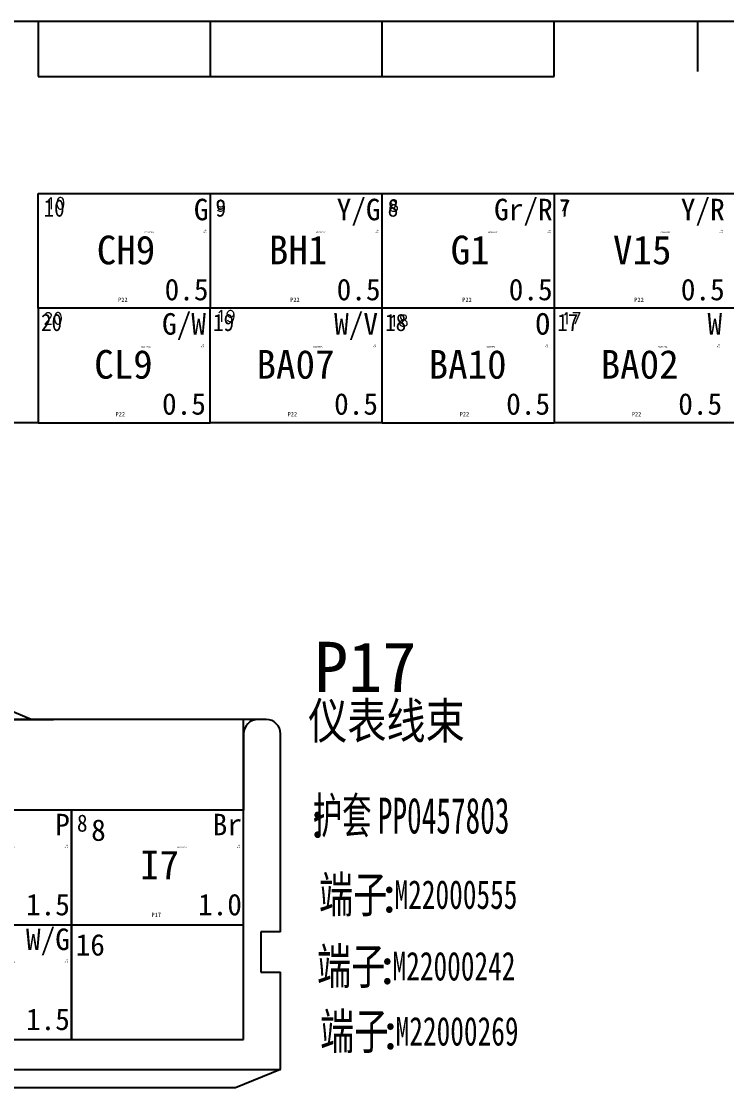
# Model space of a CAD drawing. Header units: millimetres. Extents: x -2653 to 6698, y -4403 to -42.
# Drawn here: x 469 to 518.2, y -995.5 to -921.1 of the extents above; entities that cross this region are included whole.
import ezdxf
from ezdxf.enums import TextEntityAlignment as Align

# ---------------------------------------------------------------- set-up
doc = ezdxf.new("R2010")
doc.units = ezdxf.units.MM
doc.header["$MEASUREMENT"] = 0
for name, color, linetype in [('文字', 3, 'Continuous'), ('轮廓线', 7, 'Continuous'), ('连接器-供应商', 43, 'Continuous'), ('连接器-功能', 63, 'Continuous'), ('连接器-名称', 53, 'Continuous'), ('连接器-编码', 52, 'Continuous'), ('连接器护套图层', 7, 'Continuous'), ('附件-供应商', 43, 'Continuous'), ('附件-名称', 53, 'Continuous'), ('附件-数量', 21, 'Continuous'), ('附件-编码', 52, 'Continuous')]:
    doc.layers.add(name, color=color, linetype=linetype)
for name, color, linetype, plot in [('连接器-不打印', 1, 'Continuous', False), ('连接器-位置', 12, 'Continuous', False), ('附件-不打印', 2, 'Continuous', False), ('隐藏-剥皮长度', 2, 'Continuous', False), ('隐藏-加余量', 1, 'Continuous', False), ('隐藏-备注', 1, 'Continuous', False), ('隐藏-孔位', 1, 'Continuous', False), ('隐藏-对应端子', 2, 'Continuous', False), ('隐藏-规格', 1, 'Continuous', False), ('隐藏-辅助信息', 3, 'Continuous', False), ('隐藏-防水栓', 2, 'Continuous', False)]:
    doc.layers.add(name, color=color, linetype=linetype, plot=plot)
doc.styles.add('CL', font='', dxfattribs={"height": 2})
doc.styles.get("Standard").update_dxf_attribs({"font": 'txt', "bigfont": 'gbcbig.shx'})
doc.styles.add('样式1.5', font='', dxfattribs={"height": 1.5})
doc.styles.get('CL').set_extended_font_data('SimSun')
doc.styles.get('样式1.5').set_extended_font_data('SimSun')

# ---------------------------------------------------------------- blocks, each defined once
blk = doc.blocks.new('连接器')
at = {"layer": '文字', "style": 'CL'}
blk.add_text(':', height=2.5, dxfattribs=at).set_placement((-3.933, -4.363), align=Align.MIDDLE_CENTER)
at = {"layer": '连接器-不打印', "color": 1, "style": 'CL', "width": 0.6, "flags": 5}
for tag, p in [('选项', (-7.189, -6.058)), ('备注', (-2.936, -6.058))]:
    blk.add_attdef(tag, text='', height=0.2, dxfattribs=at).set_placement(p, align=Align.MIDDLE_LEFT)
at = {"layer": '连接器-不打印', "color": 3, "style": 'CL', "width": 0.6, "flags": 5}
for tag, p in [('工位', (-7.189, -5.838)), ('规格', (-2.939, -5.838))]:
    blk.add_attdef(tag, text='', height=0.2, dxfattribs=at).set_placement(p, align=Align.MIDDLE_LEFT)
at = {"layer": '连接器-不打印', "color": 1, "style": 'CL', "width": 0.6, "flags": 1}
for tag, p in [('加余量', (-4.967, -6.058)), ('单位', (-4.967, -6.29)), ('自带线', (-2.765, -6.29))]:
    blk.add_attdef(tag, text='', height=0.2, dxfattribs=at).set_placement(p, align=Align.MIDDLE_CENTER)
at = {"layer": '连接器-不打印', "color": 2, "style": 'CL', "width": 0.6, "flags": 5}
for tag, p in [('数量', (-5.117, -5.838)), ('供方编码', (-7.189, -6.29))]:
    blk.add_attdef(tag, text='', height=0.2, dxfattribs=at).set_placement(p, align=Align.MIDDLE_LEFT)
at = {"layer": '连接器-位置', "color": 1, "style": 'CL', "flags": 4}
blk.add_attdef('位置', text='', height=3.5, dxfattribs=at).set_placement((-4.408, 2.42), align=Align.MIDDLE_CENTER)
at = {"layer": '连接器-供应商', "color": 3, "style": 'CL', "width": 0.6, "flags": 4}
blk.add_attdef('供应商', text='', height=2.5, dxfattribs=at).set_placement((-16.811, -4.38), align=Align.MIDDLE_RIGHT)
at = {"layer": '连接器-功能', "color": 3, "style": 'CL', "width": 0.8, "flags": 4}
blk.add_attdef('功能', text='', height=2.5, dxfattribs=at).set_placement((-4.341, -1.264), align=Align.MIDDLE_CENTER)
at = {"layer": '连接器-名称', "color": 3, "style": 'CL', "width": 0.6, "flags": 4}
blk.add_attdef('名称', text='', height=2.5, dxfattribs=at).set_placement((-4.1, -4.363), align=Align.MIDDLE_RIGHT)
at = {"layer": '连接器-编码', "color": 2, "style": 'CL', "width": 0.6, "flags": 4}
blk.add_attdef('编码', text='', height=2.5, dxfattribs=at).set_placement((-3.662, -4.363), align=Align.MIDDLE_LEFT)
blk = doc.blocks.new('936201-1')
for p, q in [((20.974, 29.879), (30.664, 33.946)), ((30.664, 23.564), (30.664, 33.946)), ((30.664, 33.946), (33.239, 33.946)), ((33.239, 33.946), (33.239, 23.564)), ((36.663, 23.564), (36.663, 33.967)), ((36.663, 33.967), (72.658, 33.967)), ((36.663, 23.564), (72.658, 33.967)), ((36.663, 33.967), (72.658, 23.564)), ((72.989, 23.564), (72.989, 33.967)), ((78.657, 33.946), (76.082, 33.946)), ((76.082, 33.946), (76.082, 23.564)), ((78.657, 23.564), (78.657, 33.946)), ((88.347, 29.879), (78.657, 33.946)), ((5.598, 29.879), (7.174, 29.879)), ((7.174, 29.879), (25.317, 29.879)), ((25.665, 29.879), (26.24, 29.879)), ((82.993, 29.879), (89.905, 29.879)), ((103.159, 29.879), (83, 29.879)), ((83.656, 29.879), (83.081, 29.879)), ((83.656, 29.879), (83.081, 29.879)), ((104.734, 29.879), (103.159, 29.879)), ((103.159, 15.565), (103.159, 29.879)), ((4.599, 15.065), (4.599, 28.879)), ((7.174, 28.879), (7.174, 23.564)), ((24.665, 23.564), (24.665, 28.879)), ((27.24, 28.879), (27.24, 23.564)), ((82.081, 28.879), (82.081, 23.564)), ((82.081, 28.879), (82.081, 23.564)), ((84.656, 23.564), (84.656, 28.879)), ((84.656, 23.564), (84.656, 28.879)), ((103.159, 28.879), (103.159, 23.564)), ((105.734, 15.065), (105.734, 28.879)), ((19.172, 23.564), (7.174, 23.564)), ((7.174, 23.564), (7.174, 15.565)), ((19.172, 15.565), (19.172, 23.564)), ((19.172, 23.564), (19.172, 7.566)), ((36.663, 23.564), (19.172, 23.564)), ((36.517, 23.564), (24.519, 23.564)), ((27.24, 23.564), (24.665, 23.564)), ((29.815, 23.564), (27.24, 23.564)), ((31.17, 15.565), (31.17, 23.564)), ((31.17, 23.564), (31.17, 15.565)), ((103.159, 23.564), (31.316, 23.564)), ((48.515, 23.564), (36.517, 23.564)), ((43.168, 23.564), (43.168, 15.565)), ((43.168, 15.565), (43.168, 23.564)), ((60.513, 23.564), (48.515, 23.564)), ((55.166, 15.565), (55.166, 23.564)), ((55.166, 23.564), (55.166, 15.565)), ((67.164, 23.564), (67.164, 15.565)), ((67.164, 15.565), (67.164, 23.564)), ((84.656, 23.564), (72.658, 23.564)), ((79.162, 23.564), (79.162, 15.565)), ((79.162, 15.565), (79.162, 23.564)), ((82.081, 23.564), (84.656, 23.564)), ((82.081, 23.564), (84.656, 23.564)), ((91.161, 15.565), (91.161, 23.564)), ((91.161, 23.564), (91.161, 15.565)), ((103.159, 15.565), (103.159, 23.564)), ((4.599, 15.065), (5.963, 15.065)), ((5.963, 15.065), (5.963, 12.258)), ((7.174, 15.565), (103.159, 15.565)), ((7.174, 15.565), (7.174, 7.566)), ((31.17, 15.565), (31.17, 7.566)), ((31.17, 7.566), (31.17, 15.565)), ((43.168, 7.566), (43.168, 15.565)), ((43.168, 15.565), (43.168, 7.566)), ((55.166, 15.565), (55.166, 7.566)), ((55.166, 7.566), (55.166, 15.565)), ((67.164, 7.566), (67.164, 15.565)), ((67.164, 15.565), (67.164, 7.566)), ((79.162, 7.566), (79.162, 15.565)), ((79.162, 15.565), (79.162, 7.566)), ((91.161, 15.565), (91.161, 7.566)), ((91.161, 7.566), (91.161, 15.565)), ((103.159, 7.566), (103.159, 15.565)), ((103.159, 7.566), (103.159, 15.565)), ((104.369, 15.065), (104.369, 12.258)), ((105.734, 15.065), (104.369, 15.065)), ((5.963, 12.258), (4.599, 12.258)), ((4.599, 5.475), (4.599, 12.258)), ((104.369, 12.258), (105.734, 12.258)), ((105.734, 5.475), (105.734, 12.258)), ((7.174, 7.566), (19.172, 7.566)), ((19.172, 7.566), (31.17, 7.566)), ((31.17, 7.566), (43.168, 7.566)), ((43.168, 7.566), (55.166, 7.566)), ((55.166, 7.566), (67.164, 7.566)), ((67.164, 7.566), (79.162, 7.566)), ((79.162, 7.566), (91.161, 7.566)), ((91.161, 7.566), (103.159, 7.566)), ((4.599, 5.475), (7.736, 4.207)), ((4.599, 5.475), (105.734, 5.475)), ((105.734, 5.475), (102.596, 4.207)), ((7.736, 4.207), (85.162, 4.207)), ((102.596, 4.207), (85.162, 4.207))]:
    blk.add_line(p, q)
for centre, major_axis, start_param, end_param in [((5.598, 28.879), (-0.707, 0.707), -0.785398, 0.785398), ((6.174, 28.879), (0.707, 0.707), 5.497787, 7.068583), ((25.665, 28.879), (-0.707, 0.707), -0.785398, 0.785398), ((26.24, 28.879), (0.707, 0.707), 5.497787, 7.068583), ((83.081, 28.879), (-0.707, 0.707), -0.785398, 0.785398), ((83.656, 28.879), (0.707, 0.707), 5.497787, 7.068583), ((104.159, 28.879), (-0.707, 0.707), -0.785398, 0.785398), ((104.734, 28.879), (0.707, 0.707), 5.497787, 7.068583)]:
    blk.add_ellipse(centre, major_axis=major_axis, ratio=1, start_param=start_param, end_param=end_param)
at = {"layer": '连接器护套图层', "style": '样式1.5'}
for s, height, p in [('1', 1.5, (8.632, 21.416)), ('2', 1.5, (20.547, 21.416)), ('3', 1.5, (32.545, 21.416)), ('4', 1.5, (44.485, 21.416)), ('5', 1.5, (56.542, 21.416)), ('6', 1.5, (68.515, 21.416)), ('7', 1.5, (80.529, 21.416)), ('8', 1.5, (92.528, 21.416)), ('9', 1.5, (8.532, 13.417)), ('10', 1.4998, (19.456, 13.417)), ('11', 1.4998, (31.562, 13.417)), ('12', 1.4998, (43.477, 13.417)), ('13', 1.4998, (55.475, 13.417)), ('14', 1.4998, (67.415, 13.417)), ('15', 1.4998, (79.471, 13.417)), ('16', 1.4998, (91.444, 13.417))]:
    blk.add_text(s, height=height, dxfattribs=at).set_placement(p)
blk = doc.blocks.new('附件')
at = {"layer": '文字', "color": 3, "style": 'CL'}
blk.add_text(':', height=2.5, dxfattribs=at).set_placement((-3.788, -0.382), align=Align.MIDDLE_CENTER)
at = {"layer": '附件-不打印', "color": 3, "style": 'CL', "width": 0.7, "flags": 5}
for tag, p in [('供方编码', (-8.485, -1.616)), ('范围', (-8.485, -1.318)), ('工位', (-6.896, -1.318)), ('位置', (-5.306, -1.318))]:
    blk.add_attdef(tag, text='', height=0.2, dxfattribs=at).set_placement(p, align=Align.MIDDLE_CENTER)
at = {"layer": '附件-不打印', "color": 1, "style": 'CL'}
for tag, width, flags, p in [('备注', 0.7, 5, (-5.306, -1.616)), ('规格', 0.7, 5, (-3.717, -1.616)), ('单位', 0.6, 1, (-3.717, -1.318)), ('选项', 0.7, 13, (-6.896, -1.616))]:
    blk.add_attdef(tag, text='', height=0.2, dxfattribs=dict(at, width=width, flags=flags)).set_placement(p, align=Align.MIDDLE_CENTER)
at = {"layer": '附件-供应商', "color": 3, "style": 'CL', "width": 0.7, "flags": 8}
blk.add_attdef('供应商', text='', height=2.5, dxfattribs=at).set_placement((-13.399, -0.419), align=Align.MIDDLE_RIGHT)
at = {"layer": '附件-名称', "color": 3, "style": 'CL', "width": 0.7, "flags": 4}
blk.add_attdef('名称', text='', height=2.5, dxfattribs=at).set_placement((-3.92, -0.382), align=Align.MIDDLE_RIGHT)
at = {"layer": '附件-数量', "color": 2, "style": 'CL', "width": 0.7, "flags": 2}
blk.add_attdef('*', text='', height=1, dxfattribs=at).set_placement((15.719, -0.382), align=Align.MIDDLE_CENTER)
at = {"layer": '附件-数量', "color": 2, "style": 'CL', "width": 0.7, "flags": 4}
blk.add_attdef('数量', text='', height=1.2, dxfattribs=at).set_placement((16.072, -0.382), align=Align.MIDDLE_LEFT)
at = {"layer": '附件-编码', "color": 2, "style": 'CL', "width": 0.7, "flags": 4}
blk.add_attdef('编码', text='', height=2.5, dxfattribs=at).set_placement((-3.651, -0.382), align=Align.MIDDLE_LEFT)
blk = doc.blocks.new('电线2')
at = {"layer": '轮廓线', "color": 7, "style": 'CL', "flags": 4}
for tag, p in [('颜色', (5.879, 2.803)), ('线径', (5.879, -2.776))]:
    blk.add_attdef(tag, text='', height=1.5, dxfattribs=at).set_placement(p, align=Align.MIDDLE_RIGHT)
blk.add_attdef('线号', text='', height=2, dxfattribs=at).set_placement((0.127, -0.016), align=Align.MIDDLE_CENTER)
at = {"layer": '隐藏-剥皮长度', "color": 2, "style": 'CL', "width": 0.9, "flags": 4}
blk.add_attdef('剥皮', text='', height=0.1, dxfattribs=at).set_placement((5.742, 1.222), align=Align.MIDDLE_RIGHT)
at = {"layer": '隐藏-加余量', "color": 1, "style": 'CL', "width": 0.9, "flags": 4}
blk.add_attdef('加余量', text='', height=0.1, dxfattribs=at).set_placement((5.742, 1.362), align=Align.MIDDLE_RIGHT)
at = {"layer": '隐藏-备注', "color": 1, "style": 'CL', "width": 0.9, "flags": 5}
blk.add_attdef('备注', text='', height=0.1, dxfattribs=at).set_placement((3.704, -1.38), align=Align.MIDDLE_CENTER)
at = {"layer": '隐藏-孔位', "color": 6, "style": 'CL', "width": 0.9, "flags": 4}
blk.add_attdef('孔位', text='', height=1.2, dxfattribs=at).set_placement((-5.625, 2.907), align=Align.MIDDLE_LEFT)
at = {"layer": '隐藏-对应端子', "color": 2, "style": 'CL', "width": 0.9, "flags": 4}
blk.add_attdef('对应簧片', text='', height=0.1, dxfattribs=at).set_placement((2.055, 1.208), align=Align.MIDDLE_RIGHT)
at = {"layer": '隐藏-规格', "color": 1, "style": 'CL', "width": 0.9, "flags": 5}
blk.add_attdef('规格', text='', height=0.2, dxfattribs=at).set_placement((5.742, -1.391), align=Align.MIDDLE_RIGHT)
at = {"layer": '隐藏-辅助信息', "color": 2, "style": 'CL', "width": 0.9, "flags": 5}
for tag, p in [('辅助', (3.704, 1.511)), ('标识管', (3.704, -1.138))]:
    blk.add_attdef(tag, text='', height=0.1, dxfattribs=at).set_placement(p, align=Align.MIDDLE_CENTER)
at = {"layer": '隐藏-辅助信息', "color": 3, "style": 'CL', "width": 0.9, "flags": 5}
for tag, p in [('供方编码', (3.704, 1.236)), ('编码', (3.704, 1.37))]:
    blk.add_attdef(tag, text='', height=0.1, dxfattribs=at).set_placement(p, align=Align.MIDDLE_CENTER)
for tag, p in [('线种', (2.055, -1.261)), ('工位', (2.055, -1.38))]:
    blk.add_attdef(tag, text='', height=0.1, dxfattribs=at).set_placement(p, align=Align.MIDDLE_RIGHT)
at = {"layer": '隐藏-辅助信息', "color": 1, "style": 'CL', "width": 0.9, "flags": 5}
blk.add_attdef('选项', text='', height=0.1, dxfattribs=at).set_placement((3.704, -1.261), align=Align.MIDDLE_CENTER)
at = {"layer": '隐藏-辅助信息', "color": 4, "style": 'CL', "width": 0.9, "flags": 4}
blk.add_attdef('位置', text='', height=0.3, dxfattribs=at).set_placement((-0.094, -3.491), align=Align.MIDDLE_CENTER)
at = {"layer": '隐藏-防水栓', "color": 2, "style": 'CL', "width": 0.9, "flags": 4}
blk.add_attdef('防水栓', text='', height=0.1, dxfattribs=at).set_placement((2.055, 1.362), align=Align.MIDDLE_RIGHT)
blk = doc.blocks.new('936131-1')
for p, q in [((718.23, 821.04), (730.23, 821.04)), ((730.23, 821.04), (742.23, 821.04)), ((754.23, 821.04), (742.23, 821.04)), ((742.23, 805.04), (742.23, 821.04)), ((754.23, 821.04), (766.23, 821.04)), ((754.23, 821.04), (754.23, 805.04)), ((766.23, 821.04), (766.23, 813.04)), ((778.23, 821.04), (766.23, 821.04)), ((778.23, 821.04), (784.23, 821.04)), ((778.23, 813.04), (778.23, 821.04)), ((778.23, 813.04), (778.23, 821.04)), ((658.23, 813.04), (778.23, 813.04)), ((742.23, 805.04), (742.23, 813.04)), ((766.23, 805.04), (766.23, 813.04)), ((778.23, 813.04), (778.23, 805.04)), ((778.23, 813.04), (778.23, 805.04)), ((778.23, 805.04), (658.23, 805.04)), ((732.22, 796.54), (732.22, 793.04)), ((778.23, 796.876), (742.23, 796.876)), ((742.23, 796.876), (742.23, 793.04)), ((754.23, 796.876), (754.23, 793.04)), ((766.23, 793.04), (766.23, 796.876)), ((778.23, 793.04), (778.23, 796.876)), ((652.23, 793.04), (784.23, 793.04))]:
    blk.add_line(p, q)
at = {"char_height": 0.8, "attachment_point": 1, "rotation": 180}
for s, insert, width in [('17', (741.725, 813.352), 2.00784), ('18', (753.772, 813.519), 2.00784), ('20', (777.866, 813.352), 1.33856), ('19', (765.819, 813.184), 2.50981), ('7', (741.892, 805.493), 2.17516), ('8', (753.772, 805.493), 2.34249), ('9', (765.819, 805.493), 0.8366), ('10', (777.699, 805.326), 1.50588)]:
    blk.add_mtext(s, dxfattribs=dict(at, insert=insert, width=width))

msp = doc.modelspace()

# ---------------------------------------------------------------- block references
at = {"lineweight": -3, "rotation": 180}
msp.add_blockref('936131-1', (1248.429, -128.092), dxfattribs=at)
at = {"lineweight": -3}
ref = msp.add_blockref('电线2', (476.207, -937.057), dxfattribs=at)
ref.add_attrib('线号', 'CH9', dxfattribs={"layer": '轮廓线', "color": 7, "height": 2, "style": 'CL'}).set_placement((476.334, -937.073), align=Align.MIDDLE_CENTER)
ref.add_attrib('线径', '0.5', dxfattribs={"layer": '轮廓线', "color": 7, "height": 1.5, "style": 'CL'}).set_placement((482.086, -939.832), align=Align.MIDDLE_RIGHT)
ref.add_attrib('颜色', 'G', dxfattribs={"layer": '轮廓线', "color": 7, "height": 1.5, "style": 'CL'}).set_placement((482.086, -934.253), align=Align.MIDDLE_RIGHT)
ref.add_attrib('孔位', '10', dxfattribs={"layer": '隐藏-孔位', "color": 6, "height": 1.2, "style": 'CL', "width": 0.9}).set_placement((470.583, -934.15), align=Align.MIDDLE_LEFT)
ref.add_attrib('剥皮', '4.0', dxfattribs={"layer": '隐藏-剥皮长度', "color": 2, "height": 0.1, "style": 'CL', "width": 0.9}).set_placement((481.949, -935.835), align=Align.MIDDLE_RIGHT)
ref.add_attrib('对应簧片', 'M22000381', dxfattribs={"layer": '隐藏-对应端子', "color": 2, "height": 0.1, "style": 'CL', "width": 0.9}).set_placement((478.263, -935.848), align=Align.MIDDLE_RIGHT)
ref.add_attrib('加余量', '25', dxfattribs={"layer": '隐藏-加余量', "color": 1, "height": 0.1, "style": 'CL', "width": 0.9}).set_placement((481.949, -935.695), align=Align.MIDDLE_RIGHT)
ref.add_attrib('位置', 'P22', dxfattribs={"layer": '隐藏-辅助信息', "color": 4, "height": 0.3, "style": 'CL', "width": 0.9}).set_placement((476.113, -940.547), align=Align.MIDDLE_CENTER)
ref = msp.add_blockref('电线2', (488.207, -937.057), dxfattribs=at)
ref.add_attrib('线号', 'BH1', dxfattribs={"layer": '轮廓线', "color": 7, "height": 2, "style": 'CL'}).set_placement((488.334, -937.073), align=Align.MIDDLE_CENTER)
ref.add_attrib('线径', '0.5', dxfattribs={"layer": '轮廓线', "color": 7, "height": 1.5, "style": 'CL'}).set_placement((494.086, -939.832), align=Align.MIDDLE_RIGHT)
ref.add_attrib('颜色', 'Y/G', dxfattribs={"layer": '轮廓线', "color": 7, "height": 1.5, "style": 'CL'}).set_placement((494.086, -934.253), align=Align.MIDDLE_RIGHT)
ref.add_attrib('孔位', '9', dxfattribs={"layer": '隐藏-孔位', "color": 6, "height": 1.2, "style": 'CL', "width": 0.9}).set_placement((482.583, -934.15), align=Align.MIDDLE_LEFT)
ref.add_attrib('剥皮', '4.0', dxfattribs={"layer": '隐藏-剥皮长度', "color": 2, "height": 0.1, "style": 'CL', "width": 0.9}).set_placement((493.949, -935.835), align=Align.MIDDLE_RIGHT)
ref.add_attrib('对应簧片', 'M22000381', dxfattribs={"layer": '隐藏-对应端子', "color": 2, "height": 0.1, "style": 'CL', "width": 0.9}).set_placement((490.263, -935.848), align=Align.MIDDLE_RIGHT)
ref.add_attrib('加余量', '25', dxfattribs={"layer": '隐藏-加余量', "color": 1, "height": 0.1, "style": 'CL', "width": 0.9}).set_placement((493.949, -935.695), align=Align.MIDDLE_RIGHT)
ref.add_attrib('位置', 'P22', dxfattribs={"layer": '隐藏-辅助信息', "color": 4, "height": 0.3, "style": 'CL', "width": 0.9}).set_placement((488.113, -940.547), align=Align.MIDDLE_CENTER)
ref = msp.add_blockref('电线2', (500.207, -937.057), dxfattribs=at)
ref.add_attrib('线号', 'G1', dxfattribs={"layer": '轮廓线', "color": 7, "height": 2, "style": 'CL'}).set_placement((500.334, -937.073), align=Align.MIDDLE_CENTER)
ref.add_attrib('线径', '0.5', dxfattribs={"layer": '轮廓线', "color": 7, "height": 1.5, "style": 'CL'}).set_placement((506.086, -939.832), align=Align.MIDDLE_RIGHT)
ref.add_attrib('颜色', 'Gr/R', dxfattribs={"layer": '轮廓线', "color": 7, "height": 1.5, "style": 'CL'}).set_placement((506.086, -934.253), align=Align.MIDDLE_RIGHT)
ref.add_attrib('孔位', '8', dxfattribs={"layer": '隐藏-孔位', "color": 6, "height": 1.2, "style": 'CL', "width": 0.9}).set_placement((494.583, -934.15), align=Align.MIDDLE_LEFT)
ref.add_attrib('剥皮', '4.0', dxfattribs={"layer": '隐藏-剥皮长度', "color": 2, "height": 0.1, "style": 'CL', "width": 0.9}).set_placement((505.949, -935.835), align=Align.MIDDLE_RIGHT)
ref.add_attrib('对应簧片', 'M22000381', dxfattribs={"layer": '隐藏-对应端子', "color": 2, "height": 0.1, "style": 'CL', "width": 0.9}).set_placement((502.263, -935.848), align=Align.MIDDLE_RIGHT)
ref.add_attrib('加余量', '25', dxfattribs={"layer": '隐藏-加余量', "color": 1, "height": 0.1, "style": 'CL', "width": 0.9}).set_placement((505.949, -935.695), align=Align.MIDDLE_RIGHT)
ref.add_attrib('位置', 'P22', dxfattribs={"layer": '隐藏-辅助信息', "color": 4, "height": 0.3, "style": 'CL', "width": 0.9}).set_placement((500.113, -940.547), align=Align.MIDDLE_CENTER)
ref = msp.add_blockref('电线2', (512.207, -937.057), dxfattribs=at)
ref.add_attrib('线号', 'V15', dxfattribs={"layer": '轮廓线', "color": 7, "height": 2, "style": 'CL'}).set_placement((512.334, -937.073), align=Align.MIDDLE_CENTER)
ref.add_attrib('线径', '0.5', dxfattribs={"layer": '轮廓线', "color": 7, "height": 1.5, "style": 'CL'}).set_placement((518.086, -939.832), align=Align.MIDDLE_RIGHT)
ref.add_attrib('颜色', 'Y/R', dxfattribs={"layer": '轮廓线', "color": 7, "height": 1.5, "style": 'CL'}).set_placement((518.086, -934.253), align=Align.MIDDLE_RIGHT)
ref.add_attrib('孔位', '7', dxfattribs={"layer": '隐藏-孔位', "color": 6, "height": 1.2, "style": 'CL', "width": 0.9}).set_placement((506.583, -934.15), align=Align.MIDDLE_LEFT)
ref.add_attrib('剥皮', '4.0', dxfattribs={"layer": '隐藏-剥皮长度', "color": 2, "height": 0.1, "style": 'CL', "width": 0.9}).set_placement((517.949, -935.835), align=Align.MIDDLE_RIGHT)
ref.add_attrib('对应簧片', 'M22000381', dxfattribs={"layer": '隐藏-对应端子', "color": 2, "height": 0.1, "style": 'CL', "width": 0.9}).set_placement((514.263, -935.848), align=Align.MIDDLE_RIGHT)
ref.add_attrib('加余量', '25', dxfattribs={"layer": '隐藏-加余量', "color": 1, "height": 0.1, "style": 'CL', "width": 0.9}).set_placement((517.949, -935.695), align=Align.MIDDLE_RIGHT)
ref.add_attrib('位置', 'P22', dxfattribs={"layer": '隐藏-辅助信息', "color": 4, "height": 0.3, "style": 'CL', "width": 0.9}).set_placement((512.113, -940.547), align=Align.MIDDLE_CENTER)
ref = msp.add_blockref('电线2', (476.029, -945.032), dxfattribs=at)
ref.add_attrib('线号', 'CL9', dxfattribs={"layer": '轮廓线', "color": 7, "height": 2, "style": 'CL'}).set_placement((476.155, -945.048), align=Align.MIDDLE_CENTER)
ref.add_attrib('线径', '0.5', dxfattribs={"layer": '轮廓线', "color": 7, "height": 1.5, "style": 'CL'}).set_placement((481.907, -947.808), align=Align.MIDDLE_RIGHT)
ref.add_attrib('颜色', 'G/W', dxfattribs={"layer": '轮廓线', "color": 7, "height": 1.5, "style": 'CL'}).set_placement((481.907, -942.228), align=Align.MIDDLE_RIGHT)
ref.add_attrib('孔位', '20', dxfattribs={"layer": '隐藏-孔位', "color": 6, "height": 1.2, "style": 'CL', "width": 0.9}).set_placement((470.404, -942.125), align=Align.MIDDLE_LEFT)
ref.add_attrib('剥皮', '4.0', dxfattribs={"layer": '隐藏-剥皮长度', "color": 2, "height": 0.1, "style": 'CL', "width": 0.9}).set_placement((481.77, -943.81), align=Align.MIDDLE_RIGHT)
ref.add_attrib('对应簧片', 'M22000381', dxfattribs={"layer": '隐藏-对应端子', "color": 2, "height": 0.1, "style": 'CL', "width": 0.9}).set_placement((478.084, -943.824), align=Align.MIDDLE_RIGHT)
ref.add_attrib('加余量', '25', dxfattribs={"layer": '隐藏-加余量', "color": 1, "height": 0.1, "style": 'CL', "width": 0.9}).set_placement((481.77, -943.67), align=Align.MIDDLE_RIGHT)
ref.add_attrib('位置', 'P22', dxfattribs={"layer": '隐藏-辅助信息', "color": 4, "height": 0.3, "style": 'CL', "width": 0.9}).set_placement((475.934, -948.522), align=Align.MIDDLE_CENTER)
ref = msp.add_blockref('电线2', (488.029, -945.032), dxfattribs=at)
ref.add_attrib('线号', 'BA07', dxfattribs={"layer": '轮廓线', "color": 7, "height": 2, "style": 'CL'}).set_placement((488.155, -945.048), align=Align.MIDDLE_CENTER)
ref.add_attrib('线径', '0.5', dxfattribs={"layer": '轮廓线', "color": 7, "height": 1.5, "style": 'CL'}).set_placement((493.907, -947.808), align=Align.MIDDLE_RIGHT)
ref.add_attrib('颜色', 'W/V', dxfattribs={"layer": '轮廓线', "color": 7, "height": 1.5, "style": 'CL'}).set_placement((493.907, -942.228), align=Align.MIDDLE_RIGHT)
ref.add_attrib('孔位', '19', dxfattribs={"layer": '隐藏-孔位', "color": 6, "height": 1.2, "style": 'CL', "width": 0.9}).set_placement((482.404, -942.125), align=Align.MIDDLE_LEFT)
ref.add_attrib('剥皮', '4.0', dxfattribs={"layer": '隐藏-剥皮长度', "color": 2, "height": 0.1, "style": 'CL', "width": 0.9}).set_placement((493.77, -943.81), align=Align.MIDDLE_RIGHT)
ref.add_attrib('对应簧片', 'M22000381', dxfattribs={"layer": '隐藏-对应端子', "color": 2, "height": 0.1, "style": 'CL', "width": 0.9}).set_placement((490.084, -943.824), align=Align.MIDDLE_RIGHT)
ref.add_attrib('加余量', '25', dxfattribs={"layer": '隐藏-加余量', "color": 1, "height": 0.1, "style": 'CL', "width": 0.9}).set_placement((493.77, -943.67), align=Align.MIDDLE_RIGHT)
ref.add_attrib('位置', 'P22', dxfattribs={"layer": '隐藏-辅助信息', "color": 4, "height": 0.3, "style": 'CL', "width": 0.9}).set_placement((487.934, -948.522), align=Align.MIDDLE_CENTER)
ref = msp.add_blockref('电线2', (500.029, -945.032), dxfattribs=at)
ref.add_attrib('线号', 'BA10', dxfattribs={"layer": '轮廓线', "color": 7, "height": 2, "style": 'CL'}).set_placement((500.155, -945.048), align=Align.MIDDLE_CENTER)
ref.add_attrib('线径', '0.5', dxfattribs={"layer": '轮廓线', "color": 7, "height": 1.5, "style": 'CL'}).set_placement((505.907, -947.808), align=Align.MIDDLE_RIGHT)
ref.add_attrib('颜色', 'O', dxfattribs={"layer": '轮廓线', "color": 7, "height": 1.5, "style": 'CL'}).set_placement((505.907, -942.228), align=Align.MIDDLE_RIGHT)
ref.add_attrib('孔位', '18', dxfattribs={"layer": '隐藏-孔位', "color": 6, "height": 1.2, "style": 'CL', "width": 0.9}).set_placement((494.404, -942.125), align=Align.MIDDLE_LEFT)
ref.add_attrib('剥皮', '4.0', dxfattribs={"layer": '隐藏-剥皮长度', "color": 2, "height": 0.1, "style": 'CL', "width": 0.9}).set_placement((505.77, -943.81), align=Align.MIDDLE_RIGHT)
ref.add_attrib('对应簧片', 'M22000381', dxfattribs={"layer": '隐藏-对应端子', "color": 2, "height": 0.1, "style": 'CL', "width": 0.9}).set_placement((502.084, -943.824), align=Align.MIDDLE_RIGHT)
ref.add_attrib('加余量', '25', dxfattribs={"layer": '隐藏-加余量', "color": 1, "height": 0.1, "style": 'CL', "width": 0.9}).set_placement((505.77, -943.67), align=Align.MIDDLE_RIGHT)
ref.add_attrib('位置', 'P22', dxfattribs={"layer": '隐藏-辅助信息', "color": 4, "height": 0.3, "style": 'CL', "width": 0.9}).set_placement((499.934, -948.522), align=Align.MIDDLE_CENTER)
ref = msp.add_blockref('电线2', (512.029, -945.032), dxfattribs=at)
ref.add_attrib('线号', 'BA02', dxfattribs={"layer": '轮廓线', "color": 7, "height": 2, "style": 'CL'}).set_placement((512.155, -945.048), align=Align.MIDDLE_CENTER)
ref.add_attrib('线径', '0.5', dxfattribs={"layer": '轮廓线', "color": 7, "height": 1.5, "style": 'CL'}).set_placement((517.907, -947.808), align=Align.MIDDLE_RIGHT)
ref.add_attrib('颜色', 'W', dxfattribs={"layer": '轮廓线', "color": 7, "height": 1.5, "style": 'CL'}).set_placement((517.907, -942.228), align=Align.MIDDLE_RIGHT)
ref.add_attrib('孔位', '17', dxfattribs={"layer": '隐藏-孔位', "color": 6, "height": 1.2, "style": 'CL', "width": 0.9}).set_placement((506.404, -942.125), align=Align.MIDDLE_LEFT)
ref.add_attrib('剥皮', '4.0', dxfattribs={"layer": '隐藏-剥皮长度', "color": 2, "height": 0.1, "style": 'CL', "width": 0.9}).set_placement((517.77, -943.81), align=Align.MIDDLE_RIGHT)
ref.add_attrib('对应簧片', 'M22000381', dxfattribs={"layer": '隐藏-对应端子', "color": 2, "height": 0.1, "style": 'CL', "width": 0.9}).set_placement((514.084, -943.824), align=Align.MIDDLE_RIGHT)
ref.add_attrib('加余量', '25', dxfattribs={"layer": '隐藏-加余量', "color": 1, "height": 0.1, "style": 'CL', "width": 0.9}).set_placement((517.77, -943.67), align=Align.MIDDLE_RIGHT)
ref.add_attrib('位置', 'P22', dxfattribs={"layer": '隐藏-辅助信息', "color": 4, "height": 0.3, "style": 'CL', "width": 0.9}).set_placement((511.934, -948.522), align=Align.MIDDLE_CENTER)
ref = msp.add_blockref('连接器', (493.627, -972.424), dxfattribs=at)
ref.add_attrib('位置', 'P17', dxfattribs={"layer": '连接器-位置', "color": 1, "height": 3.5, "style": 'CL', "flags": 8}).set_placement((493.019, -966.141), align=Align.MIDDLE_CENTER)
ref.add_attrib('功能', '仪表线束', dxfattribs={"layer": '连接器-功能', "color": 3, "height": 2.5, "style": 'CL', "width": 0.8, "flags": 8}).set_placement((489.04, -969.899), align=Align.MIDDLE_LEFT)
ref.add_attrib('名称', '护套', dxfattribs={"layer": '连接器-名称', "color": 3, "height": 2.5, "style": 'CL', "width": 0.6, "flags": 8}).set_placement((493.455, -976.51), align=Align.MIDDLE_RIGHT)
ref.add_attrib('编码', 'PP0457803', dxfattribs={"layer": '连接器-编码', "color": 7, "height": 2.5, "style": 'CL', "width": 0.6}).set_placement((493.89, -976.51), align=Align.MIDDLE_LEFT)
msp.add_blockref('936201-1', (381.374, -999.689), dxfattribs=at)
ref = msp.add_blockref('电线2', (466.539, -979.94), dxfattribs=at)
ref.add_attrib('线号', 'I4', dxfattribs={"layer": '轮廓线', "color": 7, "height": 2, "style": 'CL'}).set_placement((466.666, -979.957), align=Align.MIDDLE_CENTER)
ref.add_attrib('线径', '1.5', dxfattribs={"layer": '轮廓线', "color": 7, "height": 1.5, "style": 'CL'}).set_placement((472.418, -982.716), align=Align.MIDDLE_RIGHT)
ref.add_attrib('颜色', 'P', dxfattribs={"layer": '轮廓线', "color": 7, "height": 1.5, "style": 'CL'}).set_placement((472.418, -977.137), align=Align.MIDDLE_RIGHT)
ref.add_attrib('孔位', '7', dxfattribs={"layer": '隐藏-孔位', "color": 6, "height": 1.2, "style": 'CL', "width": 0.9}).set_placement((460.914, -977.034), align=Align.MIDDLE_LEFT)
ref.add_attrib('剥皮', '4.0', dxfattribs={"layer": '隐藏-剥皮长度', "color": 2, "height": 0.1, "style": 'CL', "width": 0.9}).set_placement((472.281, -978.719), align=Align.MIDDLE_RIGHT)
ref.add_attrib('对应簧片', 'M22000242', dxfattribs={"layer": '隐藏-对应端子', "color": 2, "height": 0.1, "style": 'CL', "width": 0.9}).set_placement((468.595, -978.732), align=Align.MIDDLE_RIGHT)
ref.add_attrib('加余量', '25', dxfattribs={"layer": '隐藏-加余量', "color": 1, "height": 0.1, "style": 'CL', "width": 0.9}).set_placement((472.281, -978.579), align=Align.MIDDLE_RIGHT)
ref.add_attrib('位置', 'P17', dxfattribs={"layer": '隐藏-辅助信息', "color": 4, "height": 0.3, "style": 'CL', "width": 0.9}).set_placement((466.445, -983.431), align=Align.MIDDLE_CENTER)
ref = msp.add_blockref('电线2', (478.537, -979.94), dxfattribs=at)
ref.add_attrib('线号', 'I7', dxfattribs={"layer": '轮廓线', "color": 7, "height": 2, "style": 'CL'}).set_placement((478.664, -979.957), align=Align.MIDDLE_CENTER)
ref.add_attrib('线径', '1.0', dxfattribs={"layer": '轮廓线', "color": 7, "height": 1.5, "style": 'CL'}).set_placement((484.416, -982.716), align=Align.MIDDLE_RIGHT)
ref.add_attrib('颜色', 'Br', dxfattribs={"layer": '轮廓线', "color": 7, "height": 1.5, "style": 'CL'}).set_placement((484.416, -977.137), align=Align.MIDDLE_RIGHT)
ref.add_attrib('孔位', '8', dxfattribs={"layer": '隐藏-孔位', "color": 6, "height": 1.2, "style": 'CL', "width": 0.9}).set_placement((472.913, -977.034), align=Align.MIDDLE_LEFT)
ref.add_attrib('剥皮', '4.0', dxfattribs={"layer": '隐藏-剥皮长度', "color": 2, "height": 0.1, "style": 'CL', "width": 0.9}).set_placement((484.279, -978.719), align=Align.MIDDLE_RIGHT)
ref.add_attrib('对应簧片', 'M22000242', dxfattribs={"layer": '隐藏-对应端子', "color": 2, "height": 0.1, "style": 'CL', "width": 0.9}).set_placement((480.593, -978.732), align=Align.MIDDLE_RIGHT)
ref.add_attrib('加余量', '25', dxfattribs={"layer": '隐藏-加余量', "color": 1, "height": 0.1, "style": 'CL', "width": 0.9}).set_placement((484.279, -978.579), align=Align.MIDDLE_RIGHT)
ref.add_attrib('位置', 'P17', dxfattribs={"layer": '隐藏-辅助信息', "color": 4, "height": 0.3, "style": 'CL', "width": 0.9}).set_placement((478.443, -983.431), align=Align.MIDDLE_CENTER)
ref = msp.add_blockref('附件', (498.481, -981.631), dxfattribs=at)
ref.add_attrib('名称', '端子', dxfattribs={"layer": '附件-名称', "color": 3, "height": 2.5, "style": 'CL', "width": 0.7, "flags": 8}).set_placement((494.557, -982.014), align=Align.MIDDLE_RIGHT)
ref.add_attrib('编码', 'M22000555', dxfattribs={"layer": '附件-编码', "color": 2, "height": 2, "style": 'CL', "width": 0.7}).set_placement((495.057, -982.014), align=Align.MIDDLE_LEFT)
ref = msp.add_blockref('电线2', (466.539, -987.939), dxfattribs=at)
ref.add_attrib('线号', 'I5', dxfattribs={"layer": '轮廓线', "color": 7, "height": 2, "style": 'CL'}).set_placement((466.666, -987.956), align=Align.MIDDLE_CENTER)
ref.add_attrib('线径', '1.5', dxfattribs={"layer": '轮廓线', "color": 7, "height": 1.5, "style": 'CL'}).set_placement((472.418, -990.715), align=Align.MIDDLE_RIGHT)
ref.add_attrib('颜色', 'W/G', dxfattribs={"layer": '轮廓线', "color": 7, "height": 1.5, "style": 'CL'}).set_placement((472.418, -985.136), align=Align.MIDDLE_RIGHT)
ref.add_attrib('孔位', '15', dxfattribs={"layer": '隐藏-孔位', "color": 6, "height": 1.2, "style": 'CL', "width": 0.9}).set_placement((460.914, -985.032), align=Align.MIDDLE_LEFT)
ref.add_attrib('剥皮', '4.0', dxfattribs={"layer": '隐藏-剥皮长度', "color": 2, "height": 0.1, "style": 'CL', "width": 0.9}).set_placement((472.281, -986.718), align=Align.MIDDLE_RIGHT)
ref.add_attrib('对应簧片', 'M22000242', dxfattribs={"layer": '隐藏-对应端子', "color": 2, "height": 0.1, "style": 'CL', "width": 0.9}).set_placement((468.595, -986.731), align=Align.MIDDLE_RIGHT)
ref.add_attrib('加余量', '25', dxfattribs={"layer": '隐藏-加余量', "color": 1, "height": 0.1, "style": 'CL', "width": 0.9}).set_placement((472.281, -986.577), align=Align.MIDDLE_RIGHT)
ref.add_attrib('位置', 'P17', dxfattribs={"layer": '隐藏-辅助信息', "color": 4, "height": 0.3, "style": 'CL', "width": 0.9}).set_placement((466.445, -991.43), align=Align.MIDDLE_CENTER)
ref = msp.add_blockref('附件', (498.344, -986.625), dxfattribs=at)
ref.add_attrib('名称', '端子', dxfattribs={"layer": '附件-名称', "color": 3, "height": 2.5, "style": 'CL', "width": 0.7, "flags": 8}).set_placement((494.42, -987.007), align=Align.MIDDLE_RIGHT)
ref.add_attrib('编码', 'M22000242', dxfattribs={"layer": '附件-编码', "color": 2, "height": 2, "style": 'CL', "width": 0.7}).set_placement((494.92, -987.007), align=Align.MIDDLE_LEFT)
ref = msp.add_blockref('附件', (498.561, -991.163), dxfattribs=at)
ref.add_attrib('名称', '端子', dxfattribs={"layer": '附件-名称', "color": 3, "height": 2.5, "style": 'CL', "width": 0.7, "flags": 8}).set_placement((494.637, -991.546), align=Align.MIDDLE_RIGHT)
ref.add_attrib('编码', 'M22000269', dxfattribs={"layer": '附件-编码', "color": 2, "height": 2, "style": 'CL', "width": 0.7}).set_placement((495.137, -991.546), align=Align.MIDDLE_LEFT)

doc.saveas('drawing.dxf')
